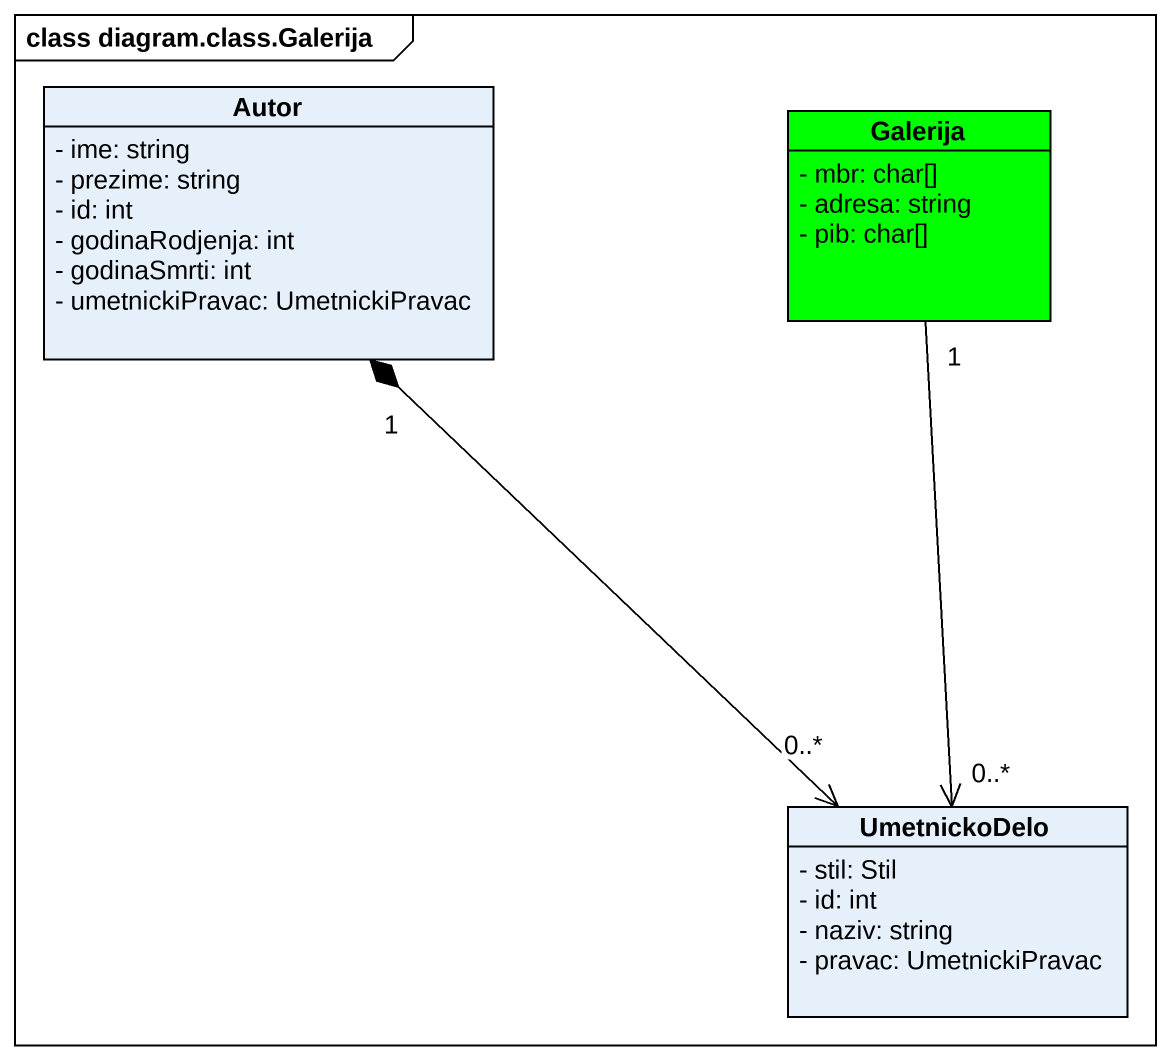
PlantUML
@startuml
mainframe class diagram.class.Galerija
hide circle
hide empty members
skinparam classAttributeIconSize 0
class Autor {
  - ime: string
  - prezime: string
  - id: int
  - godinaRodjenja: int
  - godinaSmrti: int
  - umetnickiPravac: UmetnickiPravac
}
class Galerija #00FF00 {
  - mbr: char[]
  - adresa: string
  - pib: char[]
}
class UmetnickoDelo {
  - stil: Stil
  - id: int
  - naziv: string
  - pravac: UmetnickiPravac
}
Autor "1" *--> "0..*" UmetnickoDelo
Galerija "1" --> "0..*" UmetnickoDelo
@enduml
